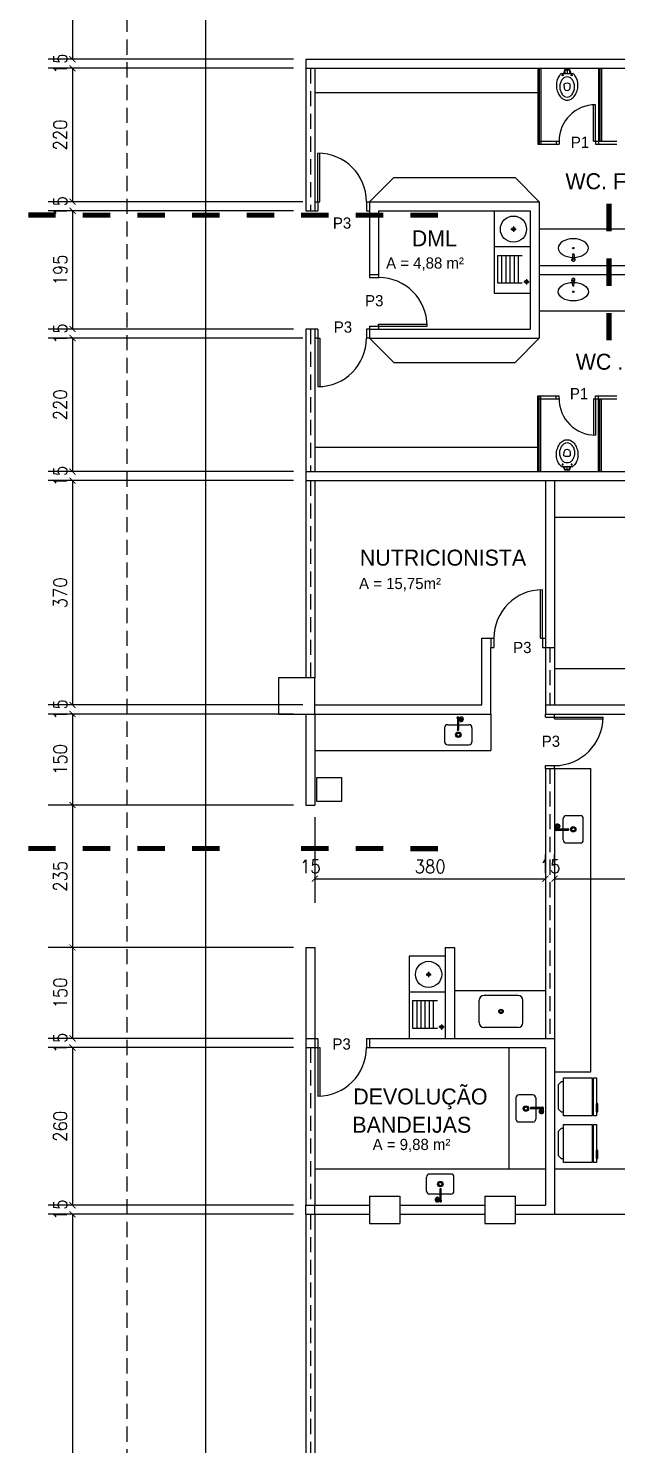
# Model space of a CAD drawing. Extents: x -81 to 244, y 231 to 317.
# Drawn here: x -5.72 to 3.98, y 256.32 to 279.68 of the extents above; entities that cross this region are included whole.
import ezdxf
from ezdxf.enums import TextEntityAlignment as Align

# ---------------------------------------------------------------- set-up
doc = ezdxf.new("R2010")
doc.units = 0
doc.header["$MEASUREMENT"] = 0
doc.header["$PDMODE"] = 3
doc.linetypes.add('HIDDEN', pattern=[0.375, 0.25, -0.125])
doc.linetypes.add('HIDDEN2', pattern=[0.1875, 0.125, -0.0625])
doc.layers.get('0').update_dxf_attribs({"linetype": 'CONTINUOUS'})
doc.layers.get('DEFPOINTS').update_dxf_attribs({"linetype": 'CONTINUOUS'})
for name, color, linetype in [('APBAN', 7, 'CONTINUOUS'), ('APBAN-I', 251, 'CONTINUOUS'), ('APCOZ', 7, 'CONTINUOUS'), ('APCOZ-I', 251, 'CONTINUOUS'), ('CORTE01', 2, 'CONTINUOUS'), ('DIM', 1, 'CONTINUOUS'), ('ESQ', 10, 'CONTINUOUS'), ('EST', 6, 'CONTINUOUS'), ('LYT', 11, 'CONTINUOUS'), ('MET', 11, 'CONTINUOUS'), ('PAR', 4, 'CONTINUOUS'), ('PBX', 7, 'CONTINUOUS'), ('PISO2', 8, 'CONTINUOUS'), ('PRJ', 2, 'HIDDEN2'), ('SAN', 11, 'CONTINUOUS'), ('TEXTO01', 3, 'CONTINUOUS')]:
    doc.layers.add(name, color=color, linetype=linetype)
doc.styles.add('ARQ', font='romans', dxfattribs={"width": 0.9})
doc.styles.add('STYLUS', font='stylu.ttf')
doc.dimstyles.get("Standard").update_dxf_attribs({"dimtxt": 0.5, "dimasz": 0.18, "dimexe": 0.18, "dimexo": 0.0625, "dimgap": 0.09, "dimtad": 0, "dimtoh": 1, "dimzin": 0, "dimdsep": 46, "dimtxsty": 'ARQ', "dimcen": 0.09, "dimadec": 0, "dimazin": 0, "dimtfac": 1, "dimtofl": 0, "dimtmove": 2, "dimatfit": 3, "dimfxl": 0, "dimtolj": 1, "dimarcsym": 0})

# ---------------------------------------------------------------- blocks, each defined once
blk = doc.blocks.new('CLOTV-S')
at = {"layer": 'SAN'}
for p, q in [((0.075, 0.04), (0.139, 0.061)), ((0.075, 0.04), (0.075, -0.04)), ((0.075, 0.04), (0.139, 0.04)), ((0.075, 0), (0.139, 0)), ((0.139, -0.096), (0.139, 0.096)), ((0.324, 0.052), (0.316, 0.051)), ((0.382, 0.048), (0.324, 0.052)), ((0.424, -0.001), (0.419, 0.018)), ((0.075, -0.04), (0.139, -0.061)), ((0.075, -0.04), (0.139, -0.04)), ((0.316, -0.054), (0.324, -0.055)), ((0.324, -0.055), (0.382, -0.051)), ((0.419, -0.021), (0.424, -0.001))]:
    blk.add_line(p, q, dxfattribs=at)
blk.add_lwpolyline([(0.084, 0.04), (0.084, -0.04)], dxfattribs=at)
for centre in [(0.17, 0.075), (0.17, -0.075)]:
    blk.add_circle(centre, 0.00901, dxfattribs=at)
for centre, radius, start, end in [((0.286, -0.036), 0.198, 124.9644, 138.1402), ((0.309, -0.042), 0.216, 108.2402, 129.1699), ((0.351, 0), 0.152, 163.0933, 196.9067), ((0.323, -0.025), 0.136, 125.8349, 149.1749), ((0.339, -0.158), 0.336, 90.0033, 106.7766), ((0.345, -0.045), 0.165, 107.7554, 128.0493), ((0.366, -0.128), 0.251, 90, 106.6532), ((0.407, -0.001), 0.105, 149.8885, 210.1115), ((0.338, -0.102), 0.28, 71.601, 89.9864), ((0.366, -0.051), 0.173, 69.9171, 89.9758), ((0.36, -0.019), 0.0708, 52.1811, 72.1766), ((0.369, -0.008), 0.0569, 28.086, 52.1811), ((0.373, -0.065), 0.185, 54.1651, 73.3468), ((0.352, -0.094), 0.268, 55.0356, 73.8462), ((0.402, -0.025), 0.136, 30.8251, 54.1651), ((0.392, -0.036), 0.198, 30.64, 55.0356), ((0.449, 0), 0.0821, 327.4372, 32.5628), ((0.454, 0), 0.126, 0, 30.64), ((0.454, 0), 0.126, 329.36, 0), ((0.286, 0.036), 0.198, 221.8598, 235.0356), ((0.309, 0.042), 0.216, 230.8301, 251.7598), ((0.323, 0.025), 0.136, 210.8251, 234.1651), ((0.339, 0.158), 0.336, 253.2234, 269.9967), ((0.345, 0.045), 0.165, 231.9507, 252.2446), ((0.366, 0.128), 0.251, 253.3468, 270), ((0.338, 0.102), 0.28, 270.0136, 288.399), ((0.366, 0.051), 0.173, 270.0242, 290.0829), ((0.36, 0.016), 0.0708, 287.8234, 307.8189), ((0.369, 0.005), 0.0569, 307.8189, 331.914), ((0.373, 0.065), 0.185, 286.6532, 305.8349), ((0.352, 0.094), 0.268, 286.1538, 304.9644), ((0.402, 0.025), 0.136, 305.8349, 329.1749), ((0.392, 0.036), 0.198, 304.9644, 329.36)]:
    blk.add_arc(centre, radius, start, end, dxfattribs=at)
blk = doc.blocks.new('Torn_bn1')
at = {"layer": 'APBAN'}
for p, q in [((-0.01, -0.09), (-0.024, -0.008)), ((0.01, -0.09), (0.024, -0.008))]:
    blk.add_line(p, q, dxfattribs=at)
for centre, radius, start, end in [((0, 0), 0.025, 341.1513, 198.8487), ((0, -0.094), 0.0106, 161.2845, 18.7155)]:
    blk.add_arc(centre, radius, start, end, dxfattribs=at)
at = {"layer": 'APBAN-I'}
for p, q in [((-0.009, -0.097), (-0.01, -0.09)), ((0.009, -0.097), (0.01, -0.09))]:
    blk.add_line(p, q, dxfattribs=at)
blk.add_circle((0, 0), 0.017, dxfattribs=at)
for centre, radius, start, end in [((0, 0), 0.025, 198.8487, 216.2316), ((-0.015, -0.032), 0.0177, 22.7472, 105.6562), ((0, -0.092), 0.0103, 210.8046, 329.1954), ((0, 0), 0.025, 272.1718, 341.1513)]:
    blk.add_arc(centre, radius, start, end, dxfattribs=at)
blk = doc.blocks.new('Geladeir')
at = {"layer": 'APCOZ'}
for p, q in [((-0.2475, -0.05), (-0.1975, 0)), ((0.1975, 0), (-0.1975, 0)), ((0.1975, 0), (0.2475, -0.05)), ((-0.315, -0.09), (-0.2475, -0.09)), ((-0.315, -0.5625), (-0.315, -0.09)), ((-0.2475, -0.05), (-0.2475, -0.09)), ((0.2475, -0.09), (0.2475, -0.05)), ((0.315, -0.09), (0.315, -0.5625)), ((-0.315, -0.63), (-0.315, -0.5825)), ((-0.2475, -0.63), (-0.315, -0.63)), ((-0.305, -0.5825), (-0.305, -0.5625)), ((0.315, -0.63), (-0.1125, -0.63)), ((0.305, -0.5625), (0.305, -0.5825)), ((0.315, -0.5825), (0.315, -0.63))]:
    blk.add_line(p, q, dxfattribs=at)
for points in [[(0.2475, -0.09), (0.315, -0.09)], [(-0.315, -0.5625), (-0.305, -0.5625)], [(-0.315, -0.5825), (-0.305, -0.5825)], [(-0.2475, -0.63), (-0.2475, -0.6525), (-0.1125, -0.6525), (-0.1125, -0.63)], [(0.305, -0.5625), (0.315, -0.5625)], [(0.305, -0.5825), (0.315, -0.5825)]]:
    blk.add_lwpolyline(points, dxfattribs=at)
at = {"layer": 'APCOZ-I'}
for p, q in [((0.305, -0.5625), (-0.305, -0.5625)), ((-0.305, -0.5825), (0.305, -0.5825)), ((-0.2475, -0.63), (-0.1125, -0.63))]:
    blk.add_line(p, q, dxfattribs=at)
blk.add_lwpolyline([(-0.2475, -0.09), (0.2475, -0.09)], dxfattribs=at)
blk = doc.blocks.new('Torn_cz2')
at = {"layer": 'APCOZ'}
for p, q in [((0.014, 0.01), (0.031, 0.01)), ((-0.01, -0.014), (-0.01, -0.185)), ((0.01, -0.014), (0.01, -0.185)), ((0.014, -0.01), (0.02, -0.01))]:
    blk.add_line(p, q, dxfattribs=at)
at = {"layer": 'APCOZ', "linetype": 'Continuous'}
blk.add_polyline3d([(0.03, -0.04, 0), (0.031, -0.043, 0), (0.032, -0.046, 0), (0.034, -0.049, 0), (0.037, -0.051, 0), (0.04, -0.053, 0), (0.044, -0.055, 0), (0.048, -0.056, 0), (0.053, -0.057, 0), (0.057, -0.057, 0), (0.062, -0.056, 0), (0.066, -0.055, 0), (0.07, -0.053, 0), (0.073, -0.051, 0), (0.076, -0.049, 0), (0.078, -0.046, 0), (0.079, -0.043, 0), (0.08, -0.04, 0)], dxfattribs=at)
at = {"layer": 'APCOZ'}
for centre, radius, start, end in [((0, 0), 0.0173, 35.4187, 234.5813), ((0.055, -0.015), 0.035, 315.5647, 224.4353), ((0, -0.19), 0.0112, 153.7208, 26.2792), ((0, 0), 0.0173, 305.4187, 324.5813)]:
    blk.add_arc(centre, radius, start, end, dxfattribs=at)
at = {"layer": 'APCOZ-I'}
for p, q in [((-0.01, 0.004), (-0.01, -0.014)), ((0.01, 0.004), (0.01, -0.014)), ((0.037, 0.011), (0.037, -0.005)), ((0.073, 0.011), (0.073, -0.005)), ((-0.01, -0.185), (-0.01, -0.19)), ((0.01, -0.185), (0.01, -0.19)), ((0.03, -0.039), (0.03, -0.017)), ((0.039, -0.025), (0.039, -0.004)), ((0.071, -0.025), (0.071, -0.004)), ((0.08, -0.039), (0.08, -0.017))]:
    blk.add_line(p, q, dxfattribs=at)
at = {"layer": 'APCOZ-I', "linetype": 'Continuous'}
for points in [[(0.039, -0.004, 0), (0.036, -0.006, 0), (0.033, -0.009, 0), (0.031, -0.012, 0), (0.03, -0.014, 0), (0.03, -0.017, 0)], [(0.038, -0.026, 0), (0.035, -0.028, 0), (0.033, -0.031, 0), (0.031, -0.033, 0), (0.03, -0.036, 0), (0.03, -0.04, 0)], [(0.074, -0.043, 0), (0.074, -0.04, 0), (0.073, -0.038, 0), (0.071, -0.037, 0), (0.068, -0.035, 0), (0.065, -0.034, 0), (0.062, -0.033, 0), (0.058, -0.032, 0), (0.054, -0.032, 0), (0.05, -0.032, 0), (0.046, -0.033, 0), (0.043, -0.034, 0), (0.04, -0.036, 0), (0.038, -0.037, 0), (0.036, -0.039, 0), (0.036, -0.042, 0), (0.036, -0.044, 0), (0.036, -0.046, 0), (0.038, -0.048, 0), (0.04, -0.05, 0), (0.043, -0.051, 0), (0.046, -0.052, 0), (0.05, -0.053, 0), (0.054, -0.053, 0), (0.058, -0.053, 0), (0.062, -0.053, 0), (0.065, -0.052, 0), (0.068, -0.05, 0), (0.071, -0.049, 0), (0.073, -0.047, 0), (0.074, -0.045, 0), (0.074, -0.043, 0)], [(0.08, -0.017, 0), (0.08, -0.014, 0), (0.079, -0.012, 0), (0.077, -0.009, 0), (0.074, -0.006, 0), (0.071, -0.004, 0)], [(0.08, -0.039, 0), (0.08, -0.036, 0), (0.079, -0.033, 0), (0.077, -0.031, 0), (0.075, -0.028, 0), (0.072, -0.026, 0)]]:
    blk.add_polyline3d(points, dxfattribs=at)
at = {"layer": 'APCOZ-I'}
for centre, radius, start, end in [((0, 0), 0.0126, 322.2518, 217.7482), ((0, -0.017), 0.0233, 64.5555, 115.4445), ((0, 0), 0.0173, 324.5813, 35.4187), ((0.055, -0.015), 0.032, 321.3752, 218.6248), ((0.055, -0.069), 0.0816, 77.5382, 102.4618), ((0, -0.121), 0.0233, 64.5555, 115.4445), ((0, -0.19), 0.01, 180, 0), ((0.039, -0.028), 0.002, 63.9749, 122.1559), ((0.04, -0.006), 0.002, 74.314, 121.5675), ((0.055, 0.049), 0.0549, 254.3139, 285.6861), ((0.055, 0.004), 0.0335, 243.9749, 296.0251), ((0.07, -0.006), 0.002, 58.4325, 105.6861), ((0.071, -0.028), 0.002, 57.8441, 116.0251)]:
    blk.add_arc(centre, radius, start, end, dxfattribs=at)
blk = doc.blocks.new('ECP45-S')
at = {"layer": 'LYT'}
for p, q in [((-0.225, -0.115), (-0.225, 0.115)), ((0.175, 0.165), (-0.175, 0.165)), ((0.225, -0.115), (0.225, 0.115)), ((0.175, -0.165), (-0.175, -0.165))]:
    blk.add_line(p, q, dxfattribs=at)
for centre, start, end in [((-0.175, 0.115), 90, 180), ((0.175, 0.115), 0, 90), ((-0.175, -0.115), 180, 270), ((0.175, -0.115), 270, 0)]:
    blk.add_arc(centre, 0.05, start, end, dxfattribs=at)
at = {"layer": 'MET'}
for radius in [0.045, 0.027]:
    blk.add_circle((0, 0), radius, dxfattribs=at)
blk = doc.blocks.new('_ARCHTICK')
at = {"color": 0, "linetype": 'ByBlock', "const_width": 0.15}
blk.add_lwpolyline([(-0.5, -0.5), (0.5, 0.5)], dxfattribs=at)
blk = doc.blocks.new('*D327')
at = {"layer": 'DEFPOINTS', "color": 0}
for p in [(-1.145, 282.22), (-4.991, 279.17), (-1.145, 279.17)]:
    blk.add_point(p, dxfattribs=at)
at = {"layer": 'DIM', "color": 1, "lineweight": -2}
for p, q in [((-4.991, 282.22), (-4.991, 279.17)), ((-1.345, 279.17), (-5.391, 279.17))]:
    blk.add_line(p, q, dxfattribs=at)
at = {"layer": 'DIM', "color": 1, "lineweight": -2, "xscale": 0.1, "yscale": 0.1, "zscale": 0.1}
for p, rotation in [((-4.991, 282.22), 90), ((-4.991, 279.17), 270)]:
    blk.add_blockref('_ARCHTICK', p, dxfattribs=dict(at, rotation=rotation))
at = {"layer": 'DIM', "color": 2, "insert": (-5.192, 280.695), "char_height": 0.22, "attachment_point": 5, "rotation": 90, "style": 'ARQ'}
blk.add_mtext('\\A1;305', dxfattribs=at)
blk = doc.blocks.new('*D328')
at = {"layer": 'DEFPOINTS', "color": 0}
for p in [(-1.145, 279.17), (-4.991, 279.02), (-1.145, 279.02)]:
    blk.add_point(p, dxfattribs=at)
at = {"layer": 'DIM', "color": 1, "lineweight": -2}
blk.add_line((-1.345, 279.02), (-5.391, 279.02), dxfattribs=at)
at = {"layer": 'DIM', "color": 2, "insert": (-5.192, 279.095), "char_height": 0.22, "attachment_point": 5, "rotation": 90, "style": 'ARQ'}
blk.add_mtext('\\A1;15', dxfattribs=at)
blk = doc.blocks.new('*D329')
at = {"layer": 'DEFPOINTS', "color": 0}
for p in [(-1.145, 279.02), (-4.991, 276.82), (-0.995, 276.82)]:
    blk.add_point(p, dxfattribs=at)
at = {"layer": 'DIM', "color": 1, "lineweight": -2}
for p, q in [((-4.991, 279.02), (-4.991, 276.82)), ((-1.195, 276.82), (-5.391, 276.82))]:
    blk.add_line(p, q, dxfattribs=at)
at = {"layer": 'DIM', "color": 1, "lineweight": -2, "xscale": 0.1, "yscale": 0.1, "zscale": 0.1}
for p, rotation in [((-4.991, 279.02), 90), ((-4.991, 276.82), 270)]:
    blk.add_blockref('_ARCHTICK', p, dxfattribs=dict(at, rotation=rotation))
at = {"layer": 'DIM', "color": 2, "insert": (-5.192, 277.92), "char_height": 0.22, "attachment_point": 5, "rotation": 90, "style": 'ARQ'}
blk.add_mtext('\\A1;220', dxfattribs=at)
blk = doc.blocks.new('*D330')
at = {"layer": 'DEFPOINTS', "color": 0}
for p in [(-0.995, 276.82), (-4.991, 276.67), (-1.145, 276.67)]:
    blk.add_point(p, dxfattribs=at)
at = {"layer": 'DIM', "color": 1, "lineweight": -2}
blk.add_line((-1.345, 276.67), (-5.391, 276.67), dxfattribs=at)
at = {"layer": 'DIM', "color": 2, "insert": (-5.192, 276.745), "char_height": 0.22, "attachment_point": 5, "rotation": 90, "style": 'ARQ'}
blk.add_mtext('\\A1;15', dxfattribs=at)
blk = doc.blocks.new('*D331')
at = {"layer": 'DEFPOINTS', "color": 0}
for p in [(-1.145, 276.67), (-4.991, 274.72), (-1.145, 274.72)]:
    blk.add_point(p, dxfattribs=at)
at = {"layer": 'DIM', "color": 1, "lineweight": -2}
for p, q in [((-4.991, 276.67), (-4.991, 274.72)), ((-1.345, 274.72), (-5.391, 274.72))]:
    blk.add_line(p, q, dxfattribs=at)
at = {"layer": 'DIM', "color": 1, "lineweight": -2, "xscale": 0.1, "yscale": 0.1, "zscale": 0.1}
for p, rotation in [((-4.991, 276.67), 90), ((-4.991, 274.72), 270)]:
    blk.add_blockref('_ARCHTICK', p, dxfattribs=dict(at, rotation=rotation))
at = {"layer": 'DIM', "color": 2, "insert": (-5.192, 275.695), "char_height": 0.22, "attachment_point": 5, "rotation": 90, "style": 'ARQ'}
blk.add_mtext('\\A1;195', dxfattribs=at)
blk = doc.blocks.new('*D332')
at = {"layer": 'DEFPOINTS', "color": 0}
for p in [(-1.145, 274.72), (-4.991, 274.57), (-0.995, 274.57)]:
    blk.add_point(p, dxfattribs=at)
at = {"layer": 'DIM', "color": 1, "lineweight": -2}
blk.add_line((-1.195, 274.57), (-5.391, 274.57), dxfattribs=at)
at = {"layer": 'DIM', "color": 2, "insert": (-5.192, 274.645), "char_height": 0.22, "attachment_point": 5, "rotation": 90, "style": 'ARQ'}
blk.add_mtext('\\A1;15', dxfattribs=at)
blk = doc.blocks.new('*D333')
at = {"layer": 'DEFPOINTS', "color": 0}
for p in [(-0.995, 274.57), (-4.991, 272.37), (-1.145, 272.37)]:
    blk.add_point(p, dxfattribs=at)
at = {"layer": 'DIM', "color": 1, "lineweight": -2}
for p, q in [((-4.991, 274.57), (-4.991, 272.37)), ((-1.345, 272.37), (-5.391, 272.37))]:
    blk.add_line(p, q, dxfattribs=at)
at = {"layer": 'DIM', "color": 1, "lineweight": -2, "xscale": 0.1, "yscale": 0.1, "zscale": 0.1}
for p, rotation in [((-4.991, 274.57), 90), ((-4.991, 272.37), 270)]:
    blk.add_blockref('_ARCHTICK', p, dxfattribs=dict(at, rotation=rotation))
at = {"layer": 'DIM', "color": 2, "insert": (-5.192, 273.47), "char_height": 0.22, "attachment_point": 5, "rotation": 90, "style": 'ARQ'}
blk.add_mtext('\\A1;220', dxfattribs=at)
blk = doc.blocks.new('*D334')
at = {"layer": 'DEFPOINTS', "color": 0}
for p in [(-1.145, 272.37), (-4.991, 272.22), (-1.145, 272.22)]:
    blk.add_point(p, dxfattribs=at)
at = {"layer": 'DIM', "color": 1, "lineweight": -2}
blk.add_line((-1.345, 272.22), (-5.391, 272.22), dxfattribs=at)
at = {"layer": 'DIM', "color": 2, "insert": (-5.192, 272.295), "char_height": 0.22, "attachment_point": 5, "rotation": 90, "style": 'ARQ'}
blk.add_mtext('\\A1;15', dxfattribs=at)
blk = doc.blocks.new('*D335')
at = {"layer": 'DEFPOINTS', "color": 0}
for p in [(-1.145, 272.22), (-4.991, 268.52), (-0.995, 268.52)]:
    blk.add_point(p, dxfattribs=at)
at = {"layer": 'DIM', "color": 1, "lineweight": -2}
for p, q in [((-4.991, 272.22), (-4.991, 268.52)), ((-1.195, 268.52), (-5.391, 268.52))]:
    blk.add_line(p, q, dxfattribs=at)
at = {"layer": 'DIM', "color": 1, "lineweight": -2, "xscale": 0.1, "yscale": 0.1, "zscale": 0.1}
for p, rotation in [((-4.991, 272.22), 90), ((-4.991, 268.52), 270)]:
    blk.add_blockref('_ARCHTICK', p, dxfattribs=dict(at, rotation=rotation))
at = {"layer": 'DIM', "color": 2, "insert": (-5.192, 270.37), "char_height": 0.22, "attachment_point": 5, "rotation": 90, "style": 'ARQ'}
blk.add_mtext('\\A1;370', dxfattribs=at)
blk = doc.blocks.new('*D336')
at = {"layer": 'DEFPOINTS', "color": 0}
for p in [(-0.995, 268.52), (-4.991, 268.37), (-1.145, 268.37)]:
    blk.add_point(p, dxfattribs=at)
at = {"layer": 'DIM', "color": 1, "lineweight": -2}
blk.add_line((-1.345, 268.37), (-5.391, 268.37), dxfattribs=at)
at = {"layer": 'DIM', "color": 2, "insert": (-5.192, 268.445), "char_height": 0.22, "attachment_point": 5, "rotation": 90, "style": 'ARQ'}
blk.add_mtext('\\A1;15', dxfattribs=at)
blk = doc.blocks.new('*D337')
at = {"layer": 'DEFPOINTS', "color": 0}
for p in [(-1.145, 268.37), (-4.991, 266.87), (-1.145, 266.87)]:
    blk.add_point(p, dxfattribs=at)
at = {"layer": 'DIM', "color": 1, "lineweight": -2}
for p, q in [((-4.991, 268.37), (-4.991, 266.87)), ((-1.345, 266.87), (-5.391, 266.87))]:
    blk.add_line(p, q, dxfattribs=at)
at = {"layer": 'DIM', "color": 1, "lineweight": -2, "xscale": 0.1, "yscale": 0.1, "zscale": 0.1}
for p, rotation in [((-4.991, 268.37), 90), ((-4.991, 266.87), 270)]:
    blk.add_blockref('_ARCHTICK', p, dxfattribs=dict(at, rotation=rotation))
at = {"layer": 'DIM', "color": 2, "insert": (-5.192, 267.62), "char_height": 0.22, "attachment_point": 5, "rotation": 90, "style": 'ARQ'}
blk.add_mtext('\\A1;150', dxfattribs=at)
blk = doc.blocks.new('*D338')
at = {"layer": 'DEFPOINTS', "color": 0}
for p in [(-1.145, 266.87), (-4.991, 264.52), (-1.145, 264.52)]:
    blk.add_point(p, dxfattribs=at)
at = {"layer": 'DIM', "color": 1, "lineweight": -2}
for p, q in [((-4.991, 266.87), (-4.991, 264.52)), ((-1.345, 264.52), (-5.391, 264.52))]:
    blk.add_line(p, q, dxfattribs=at)
at = {"layer": 'DIM', "color": 1, "lineweight": -2, "xscale": 0.1, "yscale": 0.1, "zscale": 0.1}
for p, rotation in [((-4.991, 266.87), 90), ((-4.991, 264.52), 270)]:
    blk.add_blockref('_ARCHTICK', p, dxfattribs=dict(at, rotation=rotation))
at = {"layer": 'DIM', "color": 2, "insert": (-5.192, 265.695), "char_height": 0.22, "attachment_point": 5, "rotation": 90, "style": 'ARQ'}
blk.add_mtext('\\A1;235', dxfattribs=at)
blk = doc.blocks.new('*D339')
at = {"layer": 'DEFPOINTS', "color": 0}
for p in [(-1.145, 264.52), (-4.991, 263.02), (-1.145, 263.02)]:
    blk.add_point(p, dxfattribs=at)
at = {"layer": 'DIM', "color": 1, "lineweight": -2}
for p, q in [((-4.991, 264.52), (-4.991, 263.02)), ((-1.345, 263.02), (-5.391, 263.02))]:
    blk.add_line(p, q, dxfattribs=at)
at = {"layer": 'DIM', "color": 1, "lineweight": -2, "xscale": 0.1, "yscale": 0.1, "zscale": 0.1}
for p, rotation in [((-4.991, 264.52), 90), ((-4.991, 263.02), 270)]:
    blk.add_blockref('_ARCHTICK', p, dxfattribs=dict(at, rotation=rotation))
at = {"layer": 'DIM', "color": 2, "insert": (-5.192, 263.77), "char_height": 0.22, "attachment_point": 5, "rotation": 90, "style": 'ARQ'}
blk.add_mtext('\\A1;150', dxfattribs=at)
blk = doc.blocks.new('*D340')
at = {"layer": 'DEFPOINTS', "color": 0}
for p in [(-4.991, 262.87), (-1.145, 263.02), (-1.145, 262.87)]:
    blk.add_point(p, dxfattribs=at)
at = {"layer": 'DIM', "color": 1, "lineweight": -2}
blk.add_line((-1.345, 262.87), (-5.391, 262.87), dxfattribs=at)
at = {"layer": 'DIM', "color": 2, "insert": (-5.192, 262.945), "char_height": 0.22, "attachment_point": 5, "rotation": 90, "style": 'ARQ'}
blk.add_mtext('\\A1;15', dxfattribs=at)
blk = doc.blocks.new('*D341')
at = {"layer": 'DEFPOINTS', "color": 0}
for p in [(-1.145, 262.87), (-4.991, 260.27), (-1.145, 260.27)]:
    blk.add_point(p, dxfattribs=at)
at = {"layer": 'DIM', "color": 1, "lineweight": -2}
for p, q in [((-4.991, 262.87), (-4.991, 260.27)), ((-1.345, 260.27), (-5.391, 260.27))]:
    blk.add_line(p, q, dxfattribs=at)
at = {"layer": 'DIM', "color": 1, "lineweight": -2, "xscale": 0.1, "yscale": 0.1, "zscale": 0.1}
for p, rotation in [((-4.991, 262.87), 90), ((-4.991, 260.27), 270)]:
    blk.add_blockref('_ARCHTICK', p, dxfattribs=dict(at, rotation=rotation))
at = {"layer": 'DIM', "color": 2, "insert": (-5.192, 261.57), "char_height": 0.22, "attachment_point": 5, "rotation": 90, "style": 'ARQ'}
blk.add_mtext('\\A1;260', dxfattribs=at)
blk = doc.blocks.new('*D342')
at = {"layer": 'DEFPOINTS', "color": 0}
for p in [(-1.145, 260.27), (-4.991, 260.12), (-1.145, 260.12)]:
    blk.add_point(p, dxfattribs=at)
at = {"layer": 'DIM', "color": 1, "lineweight": -2}
blk.add_line((-1.345, 260.12), (-5.391, 260.12), dxfattribs=at)
at = {"layer": 'DIM', "color": 2, "insert": (-5.192, 260.195), "char_height": 0.22, "attachment_point": 5, "rotation": 90, "style": 'ARQ'}
blk.add_mtext('\\A1;15', dxfattribs=at)
blk = doc.blocks.new('*D343')
at = {"layer": 'DEFPOINTS', "color": 0}
for p in [(-1.145, 260.12), (-4.991, 245.12), (-1.145, 245.12)]:
    blk.add_point(p, dxfattribs=at)
at = {"layer": 'DIM', "color": 1, "lineweight": -2}
for p, q in [((-4.991, 260.12), (-4.991, 245.12)), ((-1.345, 245.12), (-5.391, 245.12))]:
    blk.add_line(p, q, dxfattribs=at)
at = {"layer": 'DIM', "color": 1, "lineweight": -2, "xscale": 0.1, "yscale": 0.1, "zscale": 0.1}
for p, rotation in [((-4.991, 260.12), 90), ((-4.991, 245.12), 270)]:
    blk.add_blockref('_ARCHTICK', p, dxfattribs=dict(at, rotation=rotation))
at = {"layer": 'DIM', "color": 2, "insert": (-5.192, 252.62), "char_height": 0.22, "attachment_point": 5, "rotation": 90, "style": 'ARQ'}
blk.add_mtext('\\A1;1500', dxfattribs=at)
blk = doc.blocks.new('*D1221')
at = {"layer": 'DEFPOINTS', "color": 0}
for p in [(-1.145, 266.87), (-0.995, 266.87), (-0.995, 265.655)]:
    blk.add_point(p, dxfattribs=at)
at = {"layer": 'DIM', "color": 1, "lineweight": -2}
blk.add_line((-0.995, 266.67), (-0.995, 265.255), dxfattribs=at)
at = {"layer": 'DIM', "color": 2, "insert": (-1.07, 265.856), "char_height": 0.22, "attachment_point": 5, "style": 'ARQ'}
blk.add_mtext('\\A1;15', dxfattribs=at)
blk = doc.blocks.new('*D1222')
at = {"layer": 'DEFPOINTS', "color": 0}
for p in [(-0.995, 266.87), (2.805, 265.655), (2.805, 265.655)]:
    blk.add_point(p, dxfattribs=at)
at = {"layer": 'DIM', "color": 1, "lineweight": -2}
for p, q in [((2.805, 265.855), (2.805, 266.055)), ((-0.995, 265.655), (2.805, 265.655))]:
    blk.add_line(p, q, dxfattribs=at)
at = {"layer": 'DIM', "color": 1, "lineweight": -2, "xscale": 0.1, "yscale": 0.1, "zscale": 0.1, "rotation": 180}
blk.add_blockref('_ARCHTICK', (-0.995, 265.655), dxfattribs=at)
at = {"layer": 'DIM', "color": 1, "lineweight": -2, "xscale": 0.1, "yscale": 0.1, "zscale": 0.1}
blk.add_blockref('_ARCHTICK', (2.805, 265.655), dxfattribs=at)
at = {"layer": 'DIM', "color": 2, "insert": (0.905, 265.856), "char_height": 0.22, "attachment_point": 5, "style": 'ARQ'}
blk.add_mtext('\\A1;380', dxfattribs=at)
blk = doc.blocks.new('*D1223')
at = {"layer": 'DEFPOINTS', "color": 0}
for p in [(2.805, 265.655), (2.955, 265.655), (2.955, 265.655)]:
    blk.add_point(p, dxfattribs=at)
at = {"layer": 'DIM', "color": 1, "lineweight": -2}
blk.add_line((2.955, 265.855), (2.955, 266.055), dxfattribs=at)
at = {"layer": 'DIM', "color": 2, "insert": (2.88, 265.856), "char_height": 0.22, "attachment_point": 5, "style": 'ARQ'}
blk.add_mtext('\\A1;15', dxfattribs=at)
blk = doc.blocks.new('*D1224')
at = {"layer": 'DEFPOINTS', "color": 0}
for p in [(2.955, 265.655), (10.855, 265.655), (10.855, 265.655)]:
    blk.add_point(p, dxfattribs=at)
at = {"layer": 'DIM', "color": 1, "lineweight": -2}
for p, q in [((10.855, 265.855), (10.855, 266.055)), ((2.955, 265.655), (10.855, 265.655))]:
    blk.add_line(p, q, dxfattribs=at)
at = {"layer": 'DIM', "color": 1, "lineweight": -2, "xscale": 0.1, "yscale": 0.1, "zscale": 0.1, "rotation": 180}
blk.add_blockref('_ARCHTICK', (2.955, 265.655), dxfattribs=at)
at = {"layer": 'DIM', "color": 1, "lineweight": -2, "xscale": 0.1, "yscale": 0.1, "zscale": 0.1}
blk.add_blockref('_ARCHTICK', (10.855, 265.655), dxfattribs=at)
at = {"layer": 'DIM', "color": 2, "insert": (6.905, 265.856), "char_height": 0.22, "attachment_point": 5, "style": 'ARQ'}
blk.add_mtext('\\A1;790', dxfattribs=at)

msp = doc.modelspace()

# ---------------------------------------------------------------- linework, layer by layer
at = {"layer": 'CORTE01'}
for p, q in [((-5.719, 276.634), (-5.269, 276.634)), ((-5.719, 276.625), (-5.269, 276.625)), ((-5.719, 276.616), (-5.269, 276.616)), ((-5.719, 276.607), (-5.269, 276.607)), ((-5.719, 276.598), (-5.269, 276.598)), ((-5.719, 276.589), (-5.269, 276.589)), ((-5.719, 276.58), (-5.269, 276.58)), ((-4.819, 276.633), (-4.369, 276.633)), ((-4.819, 276.624), (-4.369, 276.624)), ((-4.819, 276.615), (-4.369, 276.615)), ((-4.819, 276.606), (-4.369, 276.606)), ((-4.819, 276.597), (-4.369, 276.597)), ((-4.819, 276.588), (-4.369, 276.588)), ((-4.819, 276.579), (-4.369, 276.579)), ((-3.919, 276.633), (-3.469, 276.633)), ((-3.919, 276.624), (-3.469, 276.624)), ((-3.919, 276.615), (-3.469, 276.615)), ((-3.919, 276.606), (-3.469, 276.606)), ((-3.919, 276.597), (-3.469, 276.597)), ((-3.919, 276.588), (-3.469, 276.588)), ((-3.919, 276.579), (-3.469, 276.579)), ((-3.019, 276.633), (-2.569, 276.633)), ((-3.019, 276.624), (-2.569, 276.624)), ((-3.019, 276.615), (-2.569, 276.615)), ((-3.019, 276.606), (-2.569, 276.606)), ((-3.019, 276.597), (-2.569, 276.597)), ((-3.019, 276.588), (-2.569, 276.588)), ((-3.019, 276.579), (-2.569, 276.579)), ((-2.119, 276.633), (-1.669, 276.633)), ((-2.119, 276.624), (-1.669, 276.624)), ((-2.119, 276.615), (-1.669, 276.615)), ((-2.119, 276.606), (-1.669, 276.606)), ((-2.119, 276.597), (-1.669, 276.597)), ((-2.119, 276.588), (-1.669, 276.588)), ((-2.119, 276.579), (-1.669, 276.579)), ((-1.219, 276.632), (-0.769, 276.632)), ((-1.219, 276.623), (-0.769, 276.623)), ((-1.219, 276.614), (-0.769, 276.614)), ((-1.219, 276.605), (-0.769, 276.605)), ((-1.219, 276.596), (-0.769, 276.596)), ((-1.219, 276.587), (-0.769, 276.587)), ((-1.219, 276.578), (-0.769, 276.578)), ((-0.319, 276.632), (0.131, 276.632)), ((-0.319, 276.623), (0.131, 276.623)), ((-0.319, 276.614), (0.131, 276.614)), ((-0.319, 276.605), (0.131, 276.605)), ((-0.319, 276.596), (0.131, 276.596)), ((-0.319, 276.587), (0.131, 276.587)), ((-0.319, 276.578), (0.131, 276.578)), ((0.581, 276.632), (1.031, 276.632)), ((0.581, 276.623), (1.031, 276.623)), ((0.581, 276.614), (1.031, 276.614)), ((0.581, 276.605), (1.031, 276.605)), ((0.581, 276.596), (1.031, 276.596)), ((0.581, 276.587), (1.031, 276.587)), ((0.581, 276.578), (1.031, 276.578)), ((3.825, 276.334), (3.825, 276.784)), ((3.834, 276.334), (3.834, 276.784)), ((3.843, 276.334), (3.843, 276.784)), ((3.852, 276.334), (3.852, 276.784)), ((3.861, 276.334), (3.861, 276.784)), ((3.87, 276.334), (3.87, 276.784)), ((3.879, 276.334), (3.879, 276.784)), ((3.888, 276.334), (3.888, 276.784)), ((-5.719, 276.571), (-5.269, 276.571)), ((-4.819, 276.57), (-4.369, 276.57)), ((-3.919, 276.57), (-3.469, 276.57)), ((-3.019, 276.57), (-2.569, 276.57)), ((-2.119, 276.57), (-1.669, 276.57)), ((-1.219, 276.569), (-0.769, 276.569)), ((-0.319, 276.569), (0.131, 276.569)), ((0.581, 276.569), (1.031, 276.569)), ((3.825, 275.434), (3.825, 275.884)), ((3.834, 275.434), (3.834, 275.884)), ((3.843, 275.434), (3.843, 275.884)), ((3.852, 275.434), (3.852, 275.884)), ((3.861, 275.434), (3.861, 275.884)), ((3.87, 275.434), (3.87, 275.884)), ((3.879, 275.434), (3.879, 275.884)), ((3.888, 275.434), (3.888, 275.884)), ((3.824, 274.534), (3.825, 274.984)), ((3.833, 274.534), (3.834, 274.984)), ((3.842, 274.534), (3.843, 274.984)), ((3.851, 274.534), (3.852, 274.984)), ((3.86, 274.534), (3.861, 274.984)), ((3.869, 274.534), (3.87, 274.984)), ((3.878, 274.534), (3.879, 274.984)), ((3.887, 274.534), (3.888, 274.984)), ((-5.719, 266.187), (-5.269, 266.187)), ((-5.719, 266.178), (-5.269, 266.178)), ((-5.719, 266.169), (-5.269, 266.169)), ((-5.719, 266.16), (-5.269, 266.16)), ((-5.719, 266.151), (-5.269, 266.151)), ((-5.719, 266.142), (-5.269, 266.142)), ((-5.719, 266.133), (-5.269, 266.133)), ((-5.719, 266.124), (-5.269, 266.124)), ((-4.819, 266.187), (-4.369, 266.187)), ((-4.819, 266.178), (-4.369, 266.178)), ((-4.819, 266.169), (-4.369, 266.169)), ((-4.819, 266.16), (-4.369, 266.16)), ((-4.819, 266.151), (-4.369, 266.151)), ((-4.819, 266.142), (-4.369, 266.142)), ((-4.819, 266.133), (-4.369, 266.133)), ((-4.819, 266.124), (-4.369, 266.124)), ((-3.919, 266.187), (-3.469, 266.187)), ((-3.919, 266.178), (-3.469, 266.178)), ((-3.919, 266.169), (-3.469, 266.169)), ((-3.919, 266.16), (-3.469, 266.16)), ((-3.919, 266.151), (-3.469, 266.151)), ((-3.919, 266.142), (-3.469, 266.142)), ((-3.919, 266.133), (-3.469, 266.133)), ((-3.919, 266.124), (-3.469, 266.124)), ((-3.019, 266.186), (-2.569, 266.186)), ((-3.019, 266.177), (-2.569, 266.177)), ((-3.019, 266.168), (-2.569, 266.168)), ((-3.019, 266.159), (-2.569, 266.159)), ((-3.019, 266.15), (-2.569, 266.15)), ((-3.019, 266.141), (-2.569, 266.141)), ((-3.019, 266.132), (-2.569, 266.132)), ((-3.019, 266.123), (-2.569, 266.123)), ((-1.219, 266.186), (-0.769, 266.186)), ((-1.219, 266.177), (-0.769, 266.177)), ((-1.219, 266.168), (-0.769, 266.168)), ((-1.219, 266.159), (-0.769, 266.159)), ((-1.219, 266.15), (-0.769, 266.15)), ((-1.219, 266.141), (-0.769, 266.141)), ((-1.219, 266.132), (-0.769, 266.132)), ((-1.219, 266.123), (-0.769, 266.123)), ((-0.319, 266.186), (0.131, 266.185)), ((-0.319, 266.177), (0.131, 266.176)), ((-0.319, 266.168), (0.131, 266.167)), ((-0.319, 266.159), (0.131, 266.158)), ((-0.319, 266.15), (0.131, 266.149)), ((-0.319, 266.141), (0.131, 266.14)), ((-0.319, 266.132), (0.131, 266.131)), ((-0.319, 266.123), (0.131, 266.122)), ((0.581, 266.185), (1.031, 266.185)), ((0.581, 266.176), (1.031, 266.176)), ((0.581, 266.167), (1.031, 266.167)), ((0.581, 266.158), (1.031, 266.158)), ((0.581, 266.149), (1.031, 266.149)), ((0.581, 266.14), (1.031, 266.14)), ((0.581, 266.131), (1.031, 266.131)), ((0.581, 266.122), (1.031, 266.122))]:
    msp.add_line(p, q, dxfattribs=at)
at = {"layer": 'ESQ'}
for p, q in [((3.6, 277.82), (3.6, 278.42)), ((3.63, 277.82), (3.63, 278.42)), ((2.98, 277.82), (3.03, 277.82)), ((2.98, 277.77), (3.03, 277.77)), ((3.03, 277.82), (3.03, 277.77)), ((3.6, 277.82), (3.63, 277.82)), ((3.63, 277.82), (3.63, 277.77)), ((3.63, 277.82), (3.68, 277.82)), ((3.63, 277.77), (3.68, 277.77)), ((-0.945, 276.82), (-0.945, 277.62)), ((-0.915, 276.82), (-0.915, 277.62)), ((-0.995, 276.82), (-0.945, 276.82)), ((-0.945, 276.82), (-0.945, 276.67)), ((-0.945, 276.82), (-0.915, 276.82)), ((-0.145, 276.82), (-0.145, 276.67)), ((-0.145, 276.82), (-0.095, 276.82)), ((-0.995, 276.67), (-0.945, 276.67)), ((-0.145, 276.67), (-0.095, 276.67)), ((-0.095, 275.62), (-0.095, 275.57)), ((-0.095, 275.57), (0.055, 275.57)), ((0.055, 275.62), (0.055, 275.57)), ((-0.945, 274.72), (-0.995, 274.72)), ((-0.945, 274.72), (-0.945, 274.57)), ((-0.095, 274.72), (-0.145, 274.72)), ((-0.145, 274.72), (-0.145, 274.57)), ((-0.095, 274.77), (0.055, 274.77)), ((-0.095, 274.77), (-0.095, 274.72)), ((0.055, 274.8), (0.854, 274.8)), ((0.055, 274.8), (0.055, 274.8)), ((0.055, 274.77), (0.055, 274.8)), ((0.055, 274.77), (0.055, 274.72)), ((0.055, 274.77), (0.855, 274.77)), ((-0.945, 274.57), (-0.995, 274.57)), ((-0.945, 274.57), (-0.945, 273.77)), ((-0.945, 274.57), (-0.915, 274.57)), ((-0.915, 274.57), (-0.915, 273.771)), ((-0.095, 274.57), (-0.145, 274.57)), ((2.98, 273.62), (3.03, 273.62)), ((2.98, 273.57), (3.03, 273.57)), ((3.03, 273.57), (3.03, 273.62)), ((3.6, 273.57), (3.6, 272.971)), ((3.6, 273.57), (3.63, 273.57)), ((3.63, 273.57), (3.63, 273.62)), ((3.63, 273.62), (3.68, 273.62)), ((3.63, 273.57), (3.68, 273.57)), ((3.63, 273.57), (3.63, 272.97)), ((2.725, 269.62), (2.725, 270.42)), ((2.755, 269.62), (2.755, 270.42)), ((1.905, 269.62), (1.955, 269.62)), ((1.955, 269.62), (1.955, 269.47)), ((2.725, 269.62), (2.755, 269.62)), ((2.755, 269.62), (2.755, 269.47)), ((2.755, 269.62), (2.805, 269.62)), ((1.905, 269.47), (1.955, 269.47)), ((2.755, 269.47), (2.805, 269.47)), ((2.805, 268.32), (2.805, 268.37)), ((2.805, 268.32), (2.955, 268.32)), ((2.955, 268.32), (2.955, 268.37)), ((2.955, 268.32), (3.755, 268.32)), ((2.955, 268.29), (2.955, 268.32)), ((2.955, 268.29), (3.754, 268.29)), ((2.805, 267.47), (2.805, 267.52)), ((2.805, 267.52), (2.955, 267.52)), ((2.955, 267.47), (2.955, 267.52)), ((-0.995, 263.02), (-0.945, 263.02)), ((-0.995, 262.87), (-0.945, 262.87)), ((-0.945, 263.02), (-0.945, 262.87)), ((-0.945, 262.87), (-0.945, 262.07)), ((-0.945, 262.87), (-0.915, 262.87)), ((-0.915, 262.87), (-0.915, 262.071)), ((-0.145, 263.02), (-0.145, 262.87)), ((-0.145, 263.02), (-0.095, 263.02)), ((-0.145, 262.87), (-0.095, 262.87))]:
    msp.add_line(p, q, dxfattribs=at)
msp.add_lwpolyline([(-0.963, 267.323), (-0.554, 267.323), (-0.554, 266.928), (-0.963, 266.928)], close=True, dxfattribs=at)
for centre, radius, start, end in [((3.63, 277.82), 0.6, 90, 180), ((-0.945, 276.82), 0.8, 0, 90), ((0.055, 274.77), 0.8, 0, 90), ((-0.945, 274.57), 0.8, 270, 0), ((3.63, 273.57), 0.6, 180, 270), ((2.755, 269.62), 0.8, 90, 180), ((2.955, 268.32), 0.8, 270, 0), ((-0.945, 262.87), 0.8, 270, 360)]:
    msp.add_arc(centre, radius, start, end, dxfattribs=at)
at = {"layer": 'EST', "color": 6, "linetype": 'Continuous'}
msp.add_lwpolyline([(-1.595, 268.37), (-0.995, 268.37), (-0.995, 268.97), (-1.595, 268.97)], close=True, dxfattribs=at)
at = {"layer": 'LYT'}
for p, q in [((2.955, 271.62), (8.205, 271.62)), ((2.955, 269.12), (5.155, 269.12)), ((1.905, 268.37), (1.905, 267.77)), ((-0.995, 267.77), (1.905, 267.77)), ((2.955, 267.47), (3.555, 267.47)), ((3.555, 262.47), (3.555, 267.47)), ((1.305, 263.81), (2.805, 263.81)), ((2.353, 263.73), (1.793, 263.73)), ((1.713, 263.282), (1.713, 263.65)), ((2.433, 263.282), (2.433, 263.65)), ((2.353, 263.202), (1.793, 263.202)), ((2.205, 262.87), (2.205, 260.87)), ((2.955, 262.47), (3.555, 262.47)), ((-0.995, 260.87), (2.805, 260.87)), ((2.955, 260.87), (10.855, 260.87)), ((-0.095, 260.42), (-0.095, 259.97)), ((-0.095, 260.42), (0.405, 260.42)), ((0.405, 260.42), (0.405, 259.97)), ((1.805, 260.42), (1.805, 259.97)), ((1.805, 260.42), (2.305, 260.42)), ((2.305, 260.42), (2.305, 259.97)), ((2.955, 260.12), (10.855, 260.12)), ((-0.095, 259.97), (0.405, 259.97)), ((1.805, 259.97), (2.305, 259.97))]:
    msp.add_line(p, q, dxfattribs=at)
for centre, start, end in [((1.793, 263.65), 90, 180), ((2.353, 263.65), 0, 90), ((1.793, 263.282), 180, 270), ((2.353, 263.282), 270, 0)]:
    msp.add_arc(centre, 0.08, start, end, dxfattribs=at)
at = {"layer": 'LYT', "extrusion": (0, 0, -1)}
msp.add_ellipse((3.265, 276.055), major_axis=(-0.249, 0), ratio=0.615384, dxfattribs=at)
at = {"layer": 'LYT'}
msp.add_ellipse((3.265, 275.336), major_axis=(-0.249, 0), ratio=0.615384, dxfattribs=at)
at = {"layer": 'MET'}
for p, q in [((1.961, 276.67), (1.961, 275.312)), ((2.237, 276.368), (2.324, 276.368)), ((2.279, 276.41), (2.279, 276.323)), ((1.961, 276.082), (2.555, 276.082)), ((2.015, 275.935), (2.424, 275.935)), ((2.015, 275.935), (2.015, 275.481)), ((2.083, 275.935), (2.083, 275.481)), ((2.151, 275.935), (2.151, 275.481)), ((2.219, 275.935), (2.219, 275.481)), ((2.288, 275.935), (2.288, 275.481)), ((2.356, 275.935), (2.356, 275.481)), ((2.015, 275.481), (2.424, 275.481)), ((2.45, 275.5), (2.537, 275.5)), ((2.493, 275.542), (2.493, 275.455)), ((1.961, 275.312), (2.555, 275.312)), ((0.561, 264.385), (1.155, 264.385)), ((0.561, 264.379), (0.561, 263.02)), ((0.837, 264.076), (0.924, 264.076)), ((0.879, 264.119), (0.879, 264.032)), ((0.561, 263.79), (1.155, 263.79)), ((0.615, 263.644), (1.024, 263.644)), ((0.615, 263.644), (0.615, 263.19)), ((0.683, 263.644), (0.683, 263.19)), ((0.751, 263.644), (0.751, 263.19)), ((0.819, 263.644), (0.819, 263.19)), ((0.888, 263.644), (0.888, 263.19)), ((0.956, 263.644), (0.956, 263.19)), ((0.615, 263.19), (1.024, 263.19)), ((1.05, 263.209), (1.137, 263.209)), ((1.093, 263.251), (1.093, 263.164))]:
    msp.add_line(p, q, dxfattribs=at)
for centre, radius in [((2.279, 276.368), 0.216), ((2.279, 276.368), 0.0275), ((2.493, 275.5), 0.0275), ((0.879, 264.076), 0.216), ((0.879, 264.076), 0.0275), ((2.073, 263.466), 0.036), ((2.073, 263.466), 0.0216), ((1.093, 263.209), 0.0275)]:
    msp.add_circle(centre, radius, dxfattribs=at)
at = {"layer": 'PAR'}
for p, q in [((-1.145, 279.17), (15.155, 279.17)), ((-1.145, 279.17), (-1.145, 276.67)), ((-1.145, 279.02), (15.155, 279.02)), ((-0.995, 279.02), (-0.995, 276.67)), ((-0.095, 276.82), (-0.095, 275.62)), ((-0.095, 276.82), (2.705, 276.82)), ((2.705, 276.82), (2.705, 274.57)), ((-1.145, 276.67), (-0.995, 276.67)), ((0.055, 276.67), (0.055, 275.62)), ((0.055, 276.67), (2.555, 276.67)), ((2.555, 276.67), (2.555, 274.72)), ((2.705, 275.77), (14.105, 275.77)), ((-0.095, 275.62), (0.055, 275.62)), ((2.705, 275.62), (14.105, 275.62)), ((-1.145, 274.72), (-1.145, 272.22)), ((-0.995, 274.72), (-1.145, 274.72)), ((-0.995, 274.72), (-0.995, 272.37)), ((-0.095, 274.72), (2.555, 274.72)), ((-0.095, 274.72), (-0.095, 274.57)), ((-0.095, 274.57), (2.705, 274.57)), ((-1.145, 272.37), (12.855, 272.37)), ((-1.145, 272.22), (15.155, 272.22)), ((-1.145, 272.22), (-1.145, 268.97)), ((-0.995, 272.22), (-0.995, 268.97)), ((2.805, 272.22), (2.805, 269.47)), ((2.955, 272.22), (2.955, 269.47)), ((1.755, 269.62), (1.905, 269.62)), ((1.755, 268.52), (1.755, 269.62)), ((1.905, 269.62), (1.905, 269.47)), ((1.905, 268.37), (1.905, 269.47)), ((2.805, 269.47), (2.955, 269.47)), ((2.805, 269.47), (2.805, 268.42)), ((2.955, 269.47), (2.955, 268.52)), ((-0.995, 268.52), (1.755, 268.52)), ((2.805, 268.52), (5.155, 268.52)), ((2.805, 268.52), (2.805, 268.37)), ((-1.145, 268.37), (-1.145, 266.87)), ((-0.995, 268.37), (-0.995, 266.87)), ((-0.995, 268.37), (1.905, 268.37)), ((2.805, 268.37), (5.155, 268.37)), ((2.805, 267.47), (2.805, 263.02)), ((2.805, 267.47), (2.955, 267.47)), ((2.955, 267.47), (2.955, 263.02)), ((-1.145, 266.87), (-0.995, 266.87)), ((-1.145, 264.52), (-0.995, 264.52)), ((-1.145, 264.52), (-1.145, 263.02)), ((-0.995, 264.52), (-0.995, 263.02)), ((1.155, 264.52), (1.155, 263.02)), ((1.155, 264.52), (1.305, 264.52)), ((1.305, 264.52), (1.305, 263.02)), ((-1.145, 263.02), (-0.995, 263.02)), ((-1.145, 263.02), (-1.145, 262.87)), ((-1.145, 262.87), (-0.995, 262.87)), ((-1.145, 262.87), (-1.145, 260.27)), ((-0.995, 263.02), (-0.995, 262.87)), ((-0.995, 262.87), (-0.995, 260.27)), ((-0.095, 263.02), (-0.095, 262.87)), ((-0.095, 263.02), (2.955, 263.02)), ((-0.095, 262.87), (2.805, 262.87)), ((2.805, 262.87), (2.805, 260.27)), ((2.955, 263.02), (2.955, 260.12)), ((-1.145, 260.27), (-0.095, 260.27)), ((-1.145, 260.12), (-1.145, 260.27)), ((-0.995, 260.12), (-0.995, 260.27)), ((0.405, 260.27), (1.805, 260.27)), ((2.305, 260.27), (2.805, 260.27)), ((-1.145, 260.12), (-0.095, 260.12)), ((-1.145, 260.12), (-1.145, 245.12)), ((-0.995, 260.12), (-0.995, 245.12)), ((0.405, 260.12), (1.805, 260.12)), ((2.305, 260.12), (2.955, 260.12))]:
    msp.add_line(p, q, dxfattribs=at)
at = {"layer": 'PBX', "color": 2, "linetype": 'HIDDEN'}
for p, q in [((-4.095, 300.87), (-4.095, 235.87)), ((-1.07, 279.02), (-1.07, 276.67)), ((-1.07, 274.72), (-1.07, 272.37)), ((-1.07, 272.22), (-1.07, 268.97)), ((2.88, 269.47), (2.88, 268.52)), ((-1.07, 262.87), (-1.07, 260.27)), ((-1.07, 260.12), (-1.07, 245.12))]:
    msp.add_line(p, q, dxfattribs=at)
at = {"layer": 'PBX'}
for p, q in [((2.68, 279.02), (2.68, 277.77)), ((2.705, 279.02), (2.705, 277.77)), ((2.705, 279.02), (2.705, 277.77)), ((2.73, 279.02), (2.73, 277.77)), ((3.68, 279.02), (3.68, 277.82)), ((3.705, 279.02), (3.705, 277.82)), ((3.73, 279.02), (3.73, 277.82)), ((-0.995, 278.62), (2.68, 278.62)), ((2.68, 277.82), (2.98, 277.82)), ((2.68, 277.77), (2.98, 277.77)), ((2.98, 277.82), (2.98, 277.77)), ((3.68, 277.82), (3.68, 277.77)), ((3.68, 277.82), (3.98, 277.82)), ((3.68, 277.77), (3.98, 277.77)), ((-0.095, 276.82), (0.305, 277.22)), ((0.305, 277.22), (2.305, 277.22)), ((2.705, 276.82), (2.305, 277.22)), ((2.705, 276.37), (4.68, 276.37)), ((2.705, 275.02), (4.68, 275.02)), ((-0.095, 274.57), (0.305, 274.17)), ((2.705, 274.57), (2.305, 274.17)), ((0.305, 274.17), (2.305, 274.17)), ((2.68, 272.37), (2.68, 273.62)), ((2.68, 273.62), (2.98, 273.62)), ((2.68, 272.37), (2.68, 273.62)), ((2.68, 273.57), (2.98, 273.57)), ((2.705, 272.37), (2.705, 273.62)), ((2.705, 272.37), (2.705, 273.62)), ((2.73, 272.37), (2.73, 273.62)), ((2.98, 273.57), (2.98, 273.62)), ((3.68, 273.57), (3.68, 273.62)), ((3.68, 273.62), (3.98, 273.62)), ((3.68, 272.37), (3.68, 273.57)), ((3.68, 273.57), (3.98, 273.57)), ((3.705, 272.37), (3.705, 273.57)), ((3.73, 272.37), (3.73, 273.57)), ((-0.995, 272.77), (2.68, 272.77))]:
    msp.add_line(p, q, dxfattribs=at)
at = {"layer": 'PISO2'}
msp.add_line((-2.795, 236.87), (-2.795, 299.92), dxfattribs=at)
at = {"layer": 'PRJ', "color": 2, "linetype": 'HIDDEN'}
msp.add_line((2.88, 267.47), (2.88, 263.02), dxfattribs=at)
at = {"layer": 'SAN'}
for centre in [(3.265, 276.055), (3.265, 275.336)]:
    msp.add_circle(centre, 0.0109, dxfattribs=at)

# ---------------------------------------------------------------- block references
at = {"layer": 'LYT'}
msp.add_blockref('Torn_cz2', (1.364, 268.304), dxfattribs=at)
for name, p, rotation in [('Torn_cz2', (2.989, 266.465), 90), ('Geladeir', (3.016, 262.057), 90), ('Torn_cz2', (2.758, 261.87), 270), ('Geladeir', (3.016, 261.287), 90), ('Torn_cz2', (1.078, 260.343), 180)]:
    msp.add_blockref(name, p, dxfattribs=dict(at, rotation=rotation))
at = {"layer": 'MET'}
for p, rotation in [((1.369, 268.029), 180.0000000000005), ((3.264, 266.47), 270.0000000000005), ((2.483, 261.864), 90.0000000000005)]:
    msp.add_blockref('ECP45-S', p, dxfattribs=dict(at, rotation=rotation))
msp.add_blockref('ECP45-S', (1.072, 260.618), dxfattribs=at)
at = {"layer": 'SAN', "rotation": 270.0000000000005}
msp.add_blockref('CLOTV-S', (3.164, 279.076), dxfattribs=at)
at = {"layer": 'SAN', "xscale": -1}
for name, p, rotation in [('Torn_bn1', (3.266, 275.857), 180), ('CLOTV-S', (3.164, 272.315), 269.9999999999995)]:
    msp.add_blockref(name, p, dxfattribs=dict(at, rotation=rotation))
at = {"layer": 'SAN'}
msp.add_blockref('Torn_bn1', (3.266, 275.533), dxfattribs=at)

# ---------------------------------------------------------------- texts
at = {"layer": 'TEXTO01', "ltscale": 0.25, "style": 'STYLUS'}
for s, height, p in [('P1', 0.1846, (3.225, 277.893)), ('WC. FUNC.  MASC', 0.26367, (3.135, 277.29)), ('P3', 0.1846, (-0.698, 276.561)), ('DML', 0.2637, (0.602, 276.348)), ('A = 4,88 m²', 0.18457, (0.179, 275.901)), ('P3', 0.1846, (-0.167, 275.28)), ('P3', 0.1846, (-0.683, 274.845)), ('WC . FUNC. FEM.', 0.26367, (3.305, 274.313)), ('P1', 0.1846, (3.209, 273.748)), ('NUTRICIONISTA', 0.26367, (-0.254, 271.082)), ('A = 15,75m²', 0.18457, (-0.267, 270.616)), ('P3', 0.1846, (2.274, 269.56)), ('P3', 0.1846, (2.745, 268.014)), ('P3', 0.1846, (-0.705, 263.021)), ('DEVOLUÇÃO', 0.2637, (-0.363, 262.195)), ('BANDEIJAS', 0.2637, (-0.377, 261.729)), ('A = 9,88 m²', 0.18457, (-0.043, 261.364))]:
    msp.add_text(s, height=height, rotation=359.9833, dxfattribs=at).set_placement(p, align=Align.TOP_LEFT)

# ---------------------------------------------------------------- dimensions: what is measured, and where the dimension line sits
at = {"layer": 'DIM'}
for base, p1, p2, picture, middle in [((-4.991, 279.17), (-1.145, 282.22), (-1.145, 279.17), '*D327', (-5.192, 280.695)), ((-4.991, 279.02), (-1.145, 279.17), (-1.145, 279.02), '*D328', (-5.192, 279.095)), ((-4.991, 276.82), (-1.145, 279.02), (-0.995, 276.82), '*D329', (-5.192, 277.92)), ((-4.991, 276.67), (-0.995, 276.82), (-1.145, 276.67), '*D330', (-5.192, 276.745)), ((-4.991, 274.72), (-1.145, 276.67), (-1.145, 274.72), '*D331', (-5.192, 275.695)), ((-4.991, 274.57), (-1.145, 274.72), (-0.995, 274.57), '*D332', (-5.192, 274.645)), ((-4.991, 272.37), (-0.995, 274.57), (-1.145, 272.37), '*D333', (-5.192, 273.47)), ((-4.991, 272.22), (-1.145, 272.37), (-1.145, 272.22), '*D334', (-5.192, 272.295)), ((-4.991, 268.52), (-1.145, 272.22), (-0.995, 268.52), '*D335', (-5.192, 270.37)), ((-4.991, 268.37), (-0.995, 268.52), (-1.145, 268.37), '*D336', (-5.192, 268.445)), ((-4.991, 266.87), (-1.145, 268.37), (-1.145, 266.87), '*D337', (-5.192, 267.62)), ((-4.991, 264.52), (-1.145, 266.87), (-1.145, 264.52), '*D338', (-5.192, 265.695)), ((-4.991, 263.02), (-1.145, 264.52), (-1.145, 263.02), '*D339', (-5.192, 263.77)), ((-4.991, 262.87), (-1.145, 263.02), (-1.145, 262.87), '*D340', (-5.192, 262.945)), ((-4.991, 260.27), (-1.145, 262.87), (-1.145, 260.27), '*D341', (-5.192, 261.57)), ((-4.991, 260.12), (-1.145, 260.27), (-1.145, 260.12), '*D342', (-5.192, 260.195)), ((-4.991, 245.12), (-1.145, 260.12), (-1.145, 245.12), '*D343', (-5.192, 252.62))]:
    dim = msp.add_linear_dim(base=base, p1=p1, p2=p2, angle=90, dimstyle='Standard', override={"dimtxt": 0.22, "dimasz": 0.1, "dimexe": 0.4, "dimexo": 0.2, "dimtad": 1, "dimtoh": 0, "dimdec": 0, "dimlfac": 100, "dimzin": 8, "dimblk1": 'ARCHTICK', "dimblk2": 'ARCHTICK', "dimsah": 1, "dimcen": 0.02, "dimse1": 1, "dimclrd": 1, "dimclre": 1, "dimclrt": 2, "dimtdec": 0, "dimtix": 1, "dimtmove": 0}, dxfattribs=at)
    dim.commit()
    dim.dimension.update_dxf_attribs({"geometry": picture, "text_midpoint": middle})
for base, p1, p2, picture, middle in [((-0.995, 265.655), (-1.145, 266.87), (-0.995, 266.87), '*D1221', (-1.07, 265.856)), ((2.805, 265.655), (-0.995, 266.87), (2.805, 265.655), '*D1222', (0.905, 265.856)), ((2.955, 265.655), (2.805, 265.655), (2.955, 265.655), '*D1223', (2.88, 265.856)), ((10.855, 265.655), (2.955, 265.655), (10.855, 265.655), '*D1224', (6.905, 265.856))]:
    dim = msp.add_linear_dim(base=base, p1=p1, p2=p2, dimstyle='Standard', override={"dimtxt": 0.22, "dimasz": 0.1, "dimexe": 0.4, "dimexo": 0.2, "dimtad": 1, "dimtoh": 0, "dimdec": 0, "dimlfac": 100, "dimzin": 8, "dimblk1": 'ARCHTICK', "dimblk2": 'ARCHTICK', "dimsah": 1, "dimcen": 0.02, "dimse1": 1, "dimclrd": 1, "dimclre": 1, "dimclrt": 2, "dimtdec": 0, "dimtix": 1, "dimtmove": 0}, dxfattribs=at)
    dim.commit()
    dim.dimension.update_dxf_attribs({"geometry": picture, "text_midpoint": middle})

doc.saveas('drawing.dxf')
